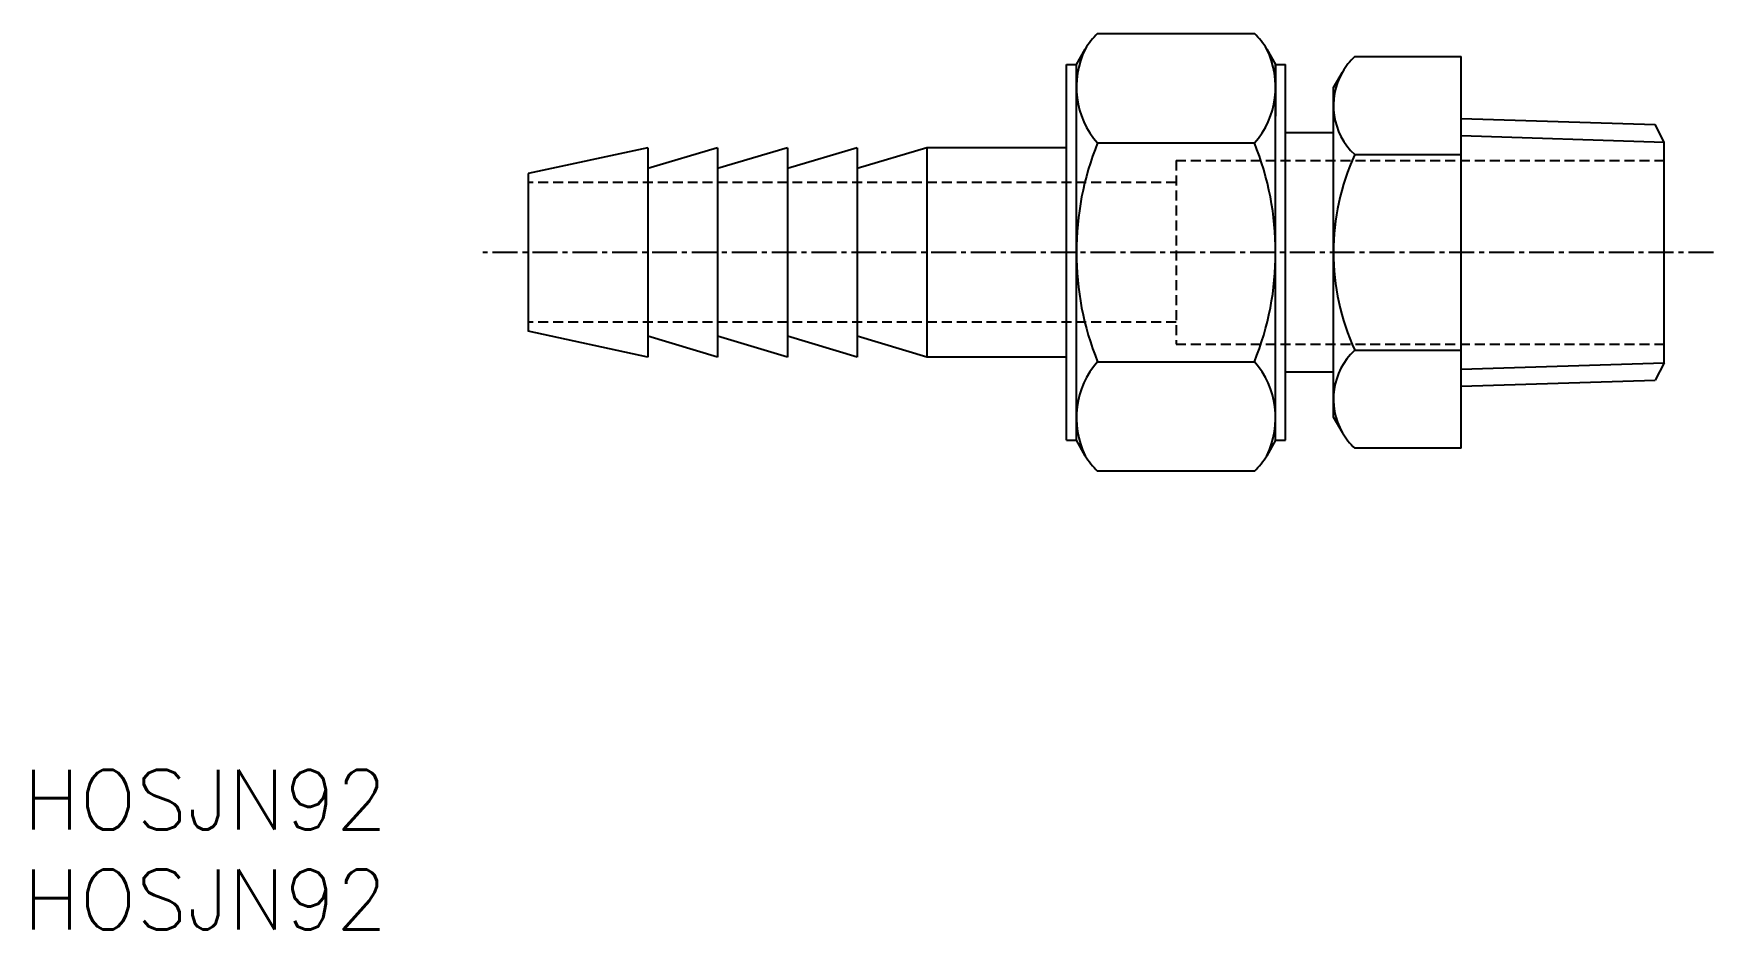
# Model space of a CAD drawing. Extents: x 0.5 to 84.8, y 0 to 44.9.
import ezdxf

# ---------------------------------------------------------------- set-up
doc = ezdxf.new("R2010")
doc.units = 0
doc.linetypes.add('CENTER', pattern=[2, 1.25, -0.25, 0.25, -0.25])
doc.linetypes.add('DASHED', pattern=[0.75, 0.5, -0.25])
doc.layers.get('0').update_dxf_attribs({"linetype": 'CONTINUOUS'})
doc.layers.add('CENTER', color=1, linetype='CENTER')
doc.styles.get("Standard").update_dxf_attribs({"font": 'txt.shx'})

# ---------------------------------------------------------------- blocks, each defined once
blk = doc.blocks.new('*U4')
at = {"color": 7, "linetype": 'CONTINUOUS'}
blk.add_text('HOSJN92', height=3, dxfattribs=at).set_placement((0, 0))
blk = doc.blocks.new('*U5')
at = {"color": 7, "linetype": 'CONTINUOUS'}
blk.add_text('HOSJN92', height=3, dxfattribs=at).set_placement((0, 5))

msp = doc.modelspace()

# ---------------------------------------------------------------- linework, layer by layer
for p, q in [((53.899, 44.915), (61.766, 44.915)), ((52.833, 43.361), (53.282, 44.139)), ((62.383, 44.139), (62.833, 43.361)), ((52.333, 24.531), (52.333, 43.361)), ((52.833, 24.531), (52.833, 43.361)), ((62.833, 43.361), (62.833, 40.768)), ((62.833, 24.531), (62.833, 43.361)), ((63.333, 24.531), (63.333, 43.361)), ((65.733, 42.206), (66.182, 42.985)), ((66.799, 43.761), (72.133, 43.761)), ((72.133, 24.131), (72.133, 43.761)), ((65.733, 25.685), (65.733, 42.206)), ((65.733, 39.946), (63.333, 39.946)), ((53.899, 39.431), (61.766, 39.431)), ((66.799, 38.853), (72.133, 38.853)), ((66.799, 29.038), (72.133, 29.038)), ((53.899, 28.461), (61.766, 28.461)), ((65.733, 27.946), (63.333, 27.946)), ((66.182, 24.907), (65.733, 25.685)), ((53.282, 23.752), (52.833, 24.531)), ((62.833, 24.531), (62.383, 23.752)), ((72.133, 24.131), (66.799, 24.131)), ((61.766, 22.976), (53.899, 22.976))]:
    msp.add_line(p, q)
at = {"color": 7, "linetype": 'CONTINUOUS'}
for p, q in [((52.333, 43.361), (52.833, 43.361)), ((62.833, 43.361), (63.333, 43.361)), ((72.133, 40.655), (81.88, 40.351)), ((82.333, 39.48), (81.88, 40.351)), ((31.333, 39.196), (25.333, 37.896)), ((31.333, 39.196), (31.333, 28.696)), ((34.833, 39.196), (31.333, 38.155)), ((34.833, 39.196), (34.833, 28.696)), ((38.333, 39.196), (34.833, 38.155)), ((38.333, 39.196), (38.333, 28.696)), ((41.833, 39.196), (38.333, 38.155)), ((45.333, 39.196), (41.833, 38.155)), ((41.833, 39.196), (41.833, 28.696)), ((52.333, 39.196), (45.333, 39.196)), ((45.333, 39.196), (45.333, 28.696)), ((82.333, 28.411), (82.333, 39.48)), ((25.333, 37.896), (25.333, 29.996)), ((31.333, 28.696), (25.333, 29.996)), ((34.833, 28.696), (31.333, 29.737)), ((38.333, 28.696), (34.833, 29.737)), ((41.833, 28.696), (38.333, 29.737)), ((45.333, 28.696), (41.833, 29.737)), ((52.333, 28.696), (45.333, 28.696)), ((82.333, 28.411), (81.88, 27.541)), ((72.133, 27.236), (81.88, 27.541)), ((52.333, 24.531), (52.833, 24.531)), ((62.833, 24.531), (63.333, 24.531))]:
    msp.add_line(p, q, dxfattribs=at)
at = {"color": 3, "linetype": 'CONTINUOUS'}
for p, q in [((72.133, 39.799), (82.333, 39.48)), ((72.133, 28.092), (82.333, 28.411))]:
    msp.add_line(p, q, dxfattribs=at)
at = {"color": 3, "linetype": 'DASHED'}
for p, q in [((57.833, 38.546), (82.333, 38.546)), ((57.833, 38.546), (57.833, 29.346)), ((57.833, 37.446), (25.333, 37.446)), ((57.833, 30.446), (25.333, 30.446)), ((57.833, 29.346), (82.333, 29.346))]:
    msp.add_line(p, q, dxfattribs=at)
for centre, radius, start, end in [((56.188, 42.462), 3.356, 133.00979, 150), ((59.477, 42.462), 3.356, 30, 46.99021), ((57.062, 42.24), 4.23, 153.3196, 221.61258), ((58.603, 42.24), 4.23, 318.38742, 26.6804), ((69.088, 41.307), 3.356, 150, 226.99021), ((69.088, 41.307), 3.356, 133.00979, 150), ((67.468, 33.946), 14.635, 157.98945, 202.01055), ((48.198, 33.946), 14.635, 337.98945, 22.01055), ((77.555, 33.946), 11.822, 155.47438, 204.52562), ((69.088, 26.584), 3.356, 133.00979, 210), ((57.062, 25.652), 4.23, 138.38742, 206.6804), ((58.603, 25.652), 4.23, 333.3196, 41.61258), ((69.088, 26.584), 3.356, 210, 226.99021), ((56.188, 25.43), 3.356, 210, 226.99021), ((59.477, 25.43), 3.356, 313.00979, 330)]:
    msp.add_arc(centre, radius, start, end)
at = {"layer": 'CENTER', "color": 1}
msp.add_line((84.796, 33.946), (22.833, 33.946), dxfattribs=at)

# ---------------------------------------------------------------- block references
at = {"color": 7, "linetype": 'CONTINUOUS'}
for name in ['*U5', '*U4']:
    msp.add_blockref(name, (0, 0), dxfattribs=at)

doc.saveas('drawing.dxf')
